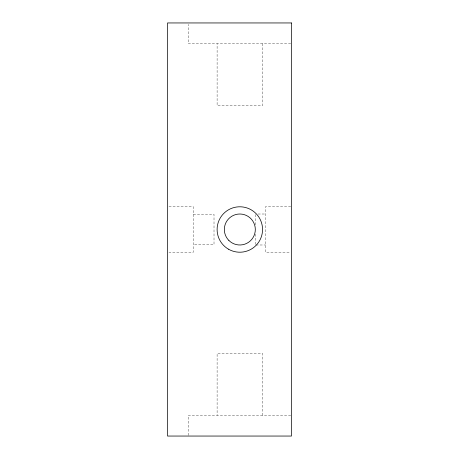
<?xml version="1.0" encoding="UTF-8"?>
<svg xmlns="http://www.w3.org/2000/svg" width="459" height="459" viewBox="0 0 459 459"><rect width="100%" height="100%" fill="white"/><g stroke="black" fill="none" stroke-linecap="round" stroke-linejoin="round"><path stroke-width="0.34" stroke-dasharray="2.29 1.72" d="M290.748 43.605L188.19 43.605L188.19 24.373M290.748 206.521L265.646 206.521L265.646 252.479L290.748 252.479M168.969 206.779L193.354 206.779L193.354 252.221L168.969 252.221M258.073 214.009L265.646 214.009M193.354 214.313L214.009 214.313L214.009 244.687L193.354 244.687M256.007 244.991L265.646 244.991M290.748 415.395L188.19 415.395L188.19 435.339M262.548 43.605L262.548 105.57L217.107 105.57L217.107 43.605M262.548 415.395L262.548 353.43L217.107 353.43L217.107 415.395M255.319 214.537L255.319 224.87M255.319 234.13L255.319 244.463"/><path stroke-width="0.69" d="M291.465 22.95L167.535 22.95L167.535 436.05L291.465 436.05L291.465 22.95M228.467 249.174A22.721 22.721 0 0 0 262.548 229.5A22.721 22.721 0 0 0 228.467 209.826A22.721 22.721 0 0 0 228.467 249.174M228.875 240.453A15.491 15.491 0 0 0 254.791 233.511A15.491 15.491 0 0 0 235.817 214.537A15.491 15.491 0 0 0 228.875 240.453"/></g></svg>
